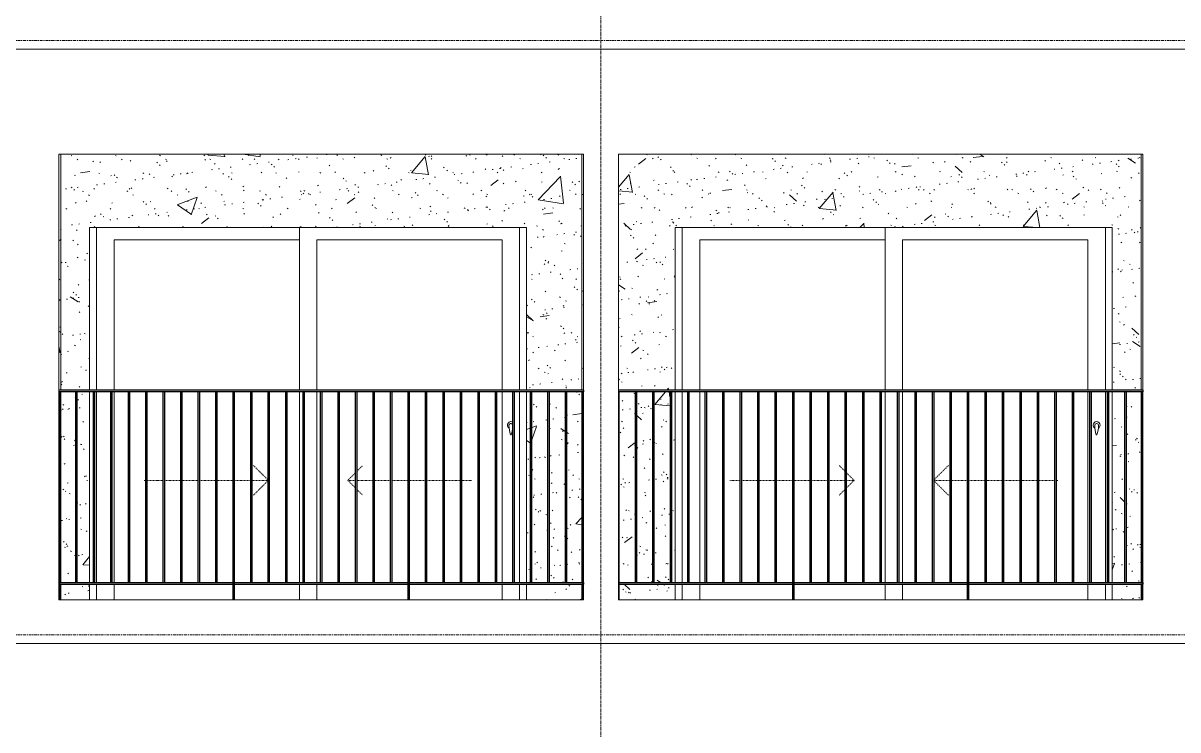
# Model space of a CAD drawing. Header units: millimetres. Extents: x 25061 to 259291, y -8723 to 35400.
# Drawn here: x 186205 to 192810, y 18657 to 22700 of the extents above; entities that cross this region are included whole.
import ezdxf

# ---------------------------------------------------------------- set-up
doc = ezdxf.new("R2010")
doc.units = ezdxf.units.MM
for name, pattern in [('Centre', [31.75, 6.35, -4.7625, 15.875, -4.7625]), ('Dash', [6.35, 3.175, -3.175]), ('Grid Line', [22.225, 12.7, -3.175, 3.175, -3.175])]:
    doc.linetypes.add(name, pattern=pattern)
for name, color, linetype, lineweight in [('0-2', 50, 'Continuous', 5), ('A-DOOR', 31, 'Continuous', 9), ('A-DOOR-FRAM', 31, 'Continuous', 9), ('A-DOOR-HDLN', 31, 'Dash', 9), ('A-FLOR-LEVL-2', 51, 'Centre', 9), ('A-WALL', 113, 'Continuous', 9), ('A-WALL-PATT-2', 9, 'Continuous', 9), ('I-WALL-2', 7, 'Continuous', 9), ('S-GRID-1', 1, 'Grid Line', 9)]:
    doc.layers.add(name, color=color, linetype=linetype, lineweight=lineweight)
pattern_1 = [(50, (-80880.3, 14125), (1165.98, -102.01), [121.92, -1341.12]), (355, (-80880.3, 14125), (-225.55, 1222.76), [97.54, -1072.9]), (100.451, (-80783.1, 14116.5), (940.43, 1120.75), [103.62, -1139.78]), (46.184, (-80880.3, 14450.1), (1734.9, -269.07), [182.88, -2011.68]), (96.636, (-80735.7, 14427.7), (1519.38, 1583.54), [155.42, -1709.66]), (351.184, (-80880.3, 14450.1), (1519.4, 1583.52), [146.3, -1609.34]), (21, (-80717.7, 14368.8), (970.33, -654.5), [121.92, -1341.12]), (326, (-80717.7, 14368.8), (395.53, 1178.8), [97.54, -1072.9]), (71.451, (-80636.9, 14314.3), (1365.87, 524.296), [103.62, -1139.78]), (37.5, (-80880.3, 14125), (19.767, 541.153), [53.645, -1006.246, 53.645, -1035.507, -1076.96]), (37.5, (-80880.3, 14125), (19.767, 541.153), [-2149.043, 53.645, -1023.315]), (7.5, (-80880.3, 14125), (427.646, 641.156), [53.645, -567.334, 53.645, -981.862, -410.464]), (7.5, (-80880.3, 14125), (427.646, 641.156), [-1656.486, 53.645, -356.82]), (327.5, (-81242.8, 14125), (867.782, -36.665), [53.645, -352.755, 53.645, -1214.323, -1682.496]), (327.5, (-81242.8, 14125), (867.782, -36.665), [-1674.37, 53.645, -1628.85]), (317.5, (-81405.4, 14125), (948.028, 162.73), [53.645, -474.675, 53.645, -788.416, -1194.816]), (317.5, (-81405.4, 14125), (948.028, 162.73), [-1370.38, 53.645, -1141.17])]
pattern_2 = [(37.5, (-80880.3, 14125), (-5.1206, 156.6122), [5.364, -118.181, 5.364, -132.812, -132.08]), (37.5, (-80880.3, 14125), (-5.1206, 156.6122), [-261.722, 5.364, -126.716]), (7.5, (-80880.3, 14125), (143.847, 229.3842), [5.364, -61.285, 5.364, -105.989, -42.672]), (7.5, (-80880.3, 14125), (143.847, 229.3842), [-178.003, 5.364, -37.308]), (327.5, (-80980.28, 14125), (253.1176, 0.4601), [5.364, -35.276, 5.364, -140.94, -191.008]), (327.5, (-80980.28, 14125), (253.1176, 0.4601), [-186.944, 5.364, -185.644]), (317.5, (-80980.28, 14125), (244.338, 71.3376), [5.364, -14.956, 5.364, -90.546, -109.728]), (317.5, (-80980.28, 14125), (244.338, 71.3376), [-116.23, 5.364, -104.364])]

# ---------------------------------------------------------------- blocks, each defined once
blk = doc.blocks.new('NCV_TKTC_TANG 6 - 8_rvt-6-TKCS_MẶT CẮT 2')
at = {"layer": 'A-WALL-PATT-2'}
h = blk.add_hatch(dxfattribs=at)
h.set_pattern_fill('FP_37', color=256, style=0, pattern_type=2)
h.set_pattern_definition(pattern_1)
h.paths.add_polyline_path([(-94842.7, 19400), (-94842.6, 19400), (-94843, 19490), (-94847.6, 19490), (-94847.6, 19400)])
h.paths.add_polyline_path([(-94847.6, 19500), (-94842.6, 19500), (-94842.6, 20590), (-94847.6, 20590), (-94847.6, 20354.7)])
h.paths.add_polyline_path([(-94846.7, 20600), (-94842.6, 20600), (-94842.6, 21950), (-94852.6, 21950), (-94852.6, 20600)])
h = blk.add_hatch(dxfattribs=at)
h.set_pattern_fill('FP_38', color=256, style=0, pattern_type=2)
h.set_pattern_definition(pattern_2)
h.paths.add_polyline_path([(-94842.7, 19400), (-94842.6, 19400), (-94843, 19490), (-94847.6, 19490), (-94847.6, 19400)])
h.paths.add_polyline_path([(-94847.6, 19500), (-94842.6, 19500), (-94842.6, 20590), (-94847.6, 20590), (-94847.6, 20354.7)])
h.paths.add_polyline_path([(-94846.7, 20600), (-94842.6, 20600), (-94842.6, 21950), (-94852.6, 21950), (-94852.6, 20600)])
h = blk.add_hatch(dxfattribs=at)
h.set_pattern_fill('FP_37', color=256, style=0, pattern_type=2)
h.set_pattern_definition(pattern_1)
h.paths.add_polyline_path([(-92177.6, 19400), (-91862.6, 19400), (-91862.6, 19490), (-92177.6, 19490)])
h.paths.add_polyline_path([(-94842.6, 19400), (-94677.6, 19400), (-94677.6, 19490), (-94842.6, 19490)])
h.paths.add_polyline_path([(-94824.5, 19500), (-94757.6, 19500), (-94757.6, 20590), (-94842.6, 20590), (-94842.6, 19500), (-94827.6, 19500)])
h.paths.add_polyline_path([(-94747.6, 19500), (-94677.6, 19500), (-94677.6, 20590), (-94747.6, 20590), (-94747.6, 20354.7)])
h.paths.add_polyline_path([(-91862.6, 19500), (-91862.6, 20590), (-91947.6, 20590), (-91947.6, 19500), (-91888.2, 19500)])
h.paths.add_polyline_path([(-92177.6, 19500), (-92157.6, 19500), (-92157.6, 20590), (-92177.6, 20590), (-92177.6, 20354.7)])
h.paths.add_polyline_path([(-92057.6, 19500), (-92057.6, 20590), (-92147.6, 20590), (-92147.6, 19500)])
h.paths.add_polyline_path([(-92047.6, 19500), (-91957.6, 19500), (-91957.6, 20590), (-92047.6, 20589), (-92047.6, 20354.7)])
h.paths.add_polyline_path([(-94677.6, 20600), (-94677.6, 21530), (-92177.6, 21530), (-92177.6, 20600), (-91862.6, 20600), (-91862.6, 21950), (-94842.6, 21950), (-94842.6, 20600), (-94744.9, 20600)])
h = blk.add_hatch(dxfattribs=at)
h.set_pattern_fill('FP_38', color=256, style=0, pattern_type=2)
h.set_pattern_definition(pattern_2)
h.paths.add_polyline_path([(-92177.6, 19400), (-91862.6, 19400), (-91862.6, 19490), (-92177.6, 19490)])
h.paths.add_polyline_path([(-94842.6, 19400), (-94677.6, 19400), (-94677.6, 19490), (-94842.6, 19490)])
h.paths.add_polyline_path([(-94824.5, 19500), (-94757.6, 19500), (-94757.6, 20590), (-94842.6, 20590), (-94842.6, 19500), (-94827.6, 19500)])
h.paths.add_polyline_path([(-94747.6, 19500), (-94677.6, 19500), (-94677.6, 20590), (-94747.6, 20590), (-94747.6, 20354.7)])
h.paths.add_polyline_path([(-91862.6, 19500), (-91862.6, 20590), (-91947.6, 20590), (-91947.6, 19500), (-91888.2, 19500)])
h.paths.add_polyline_path([(-92177.6, 19500), (-92157.6, 19500), (-92157.6, 20590), (-92177.6, 20590), (-92177.6, 20354.7)])
h.paths.add_polyline_path([(-92057.6, 19500), (-92057.6, 20590), (-92147.6, 20590), (-92147.6, 19500)])
h.paths.add_polyline_path([(-92047.6, 19500), (-91957.6, 19500), (-91957.6, 20590), (-92047.6, 20589), (-92047.6, 20354.7)])
h.paths.add_polyline_path([(-94677.6, 20600), (-94677.6, 21530), (-92177.6, 21530), (-92177.6, 20600), (-91862.6, 20600), (-91862.6, 21950), (-94842.6, 21950), (-94842.6, 20600), (-94744.9, 20600)])
h = blk.add_hatch(dxfattribs=at)
h.set_pattern_fill('FP_37', color=256, style=0, pattern_type=2)
h.set_pattern_definition(pattern_1)
h.paths.add_polyline_path([(-91862.4, 19400), (-91857.6, 19400), (-91857.6, 19490), (-91862.6, 19490), (-91862.6, 19400)])
h.paths.add_polyline_path([(-91857.6, 19500), (-91858.5, 20590), (-91862.6, 20590), (-91862.1, 19500)])
h.paths.add_polyline_path([(-91862.6, 20600), (-91852.6, 20600), (-91854, 21950), (-91862.6, 21950), (-91862.6, 20971.6)])
h = blk.add_hatch(dxfattribs=at)
h.set_pattern_fill('FP_38', color=256, style=0, pattern_type=2)
h.set_pattern_definition(pattern_2)
h.paths.add_polyline_path([(-91862.4, 19400), (-91857.6, 19400), (-91857.6, 19490), (-91862.6, 19490), (-91862.6, 19400)])
h.paths.add_polyline_path([(-91857.6, 19500), (-91858.5, 20590), (-91862.6, 20590), (-91862.1, 19500)])
h.paths.add_polyline_path([(-91862.6, 20600), (-91852.6, 20600), (-91854, 21950), (-91862.6, 21950), (-91862.6, 20971.6)])
h = blk.add_hatch(dxfattribs=at)
h.set_pattern_fill('FP_37', color=256, style=0, pattern_type=2)
h.set_pattern_definition(pattern_1)
h.paths.add_polyline_path([(-91647.6, 19400), (-91327.7, 19400), (-91327.7, 19490), (-91647.6, 19490)])
h.paths.add_polyline_path([(-88662.7, 19400), (-88662.7, 19490), (-88827.7, 19490), (-88827.7, 19400), (-88673.6, 19400)])
h.paths.add_polyline_path([(-91608.2, 19500), (-91557.6, 19500), (-91557.6, 20590), (-91647.6, 20590), (-91647.6, 19500), (-91617.1, 19500)])
h.paths.add_polyline_path([(-91457.6, 19500), (-91457.6, 20590), (-91547.6, 20590), (-91547.6, 19500)])
h.paths.add_polyline_path([(-91327.7, 19500), (-91327.7, 20590), (-91347.6, 20590), (-91347.6, 19500)])
h.paths.add_polyline_path([(-88662.7, 19500), (-88662.7, 20590), (-88747.6, 20590), (-88747.6, 19500), (-88680.8, 19500)])
h.paths.add_polyline_path([(-91357.6, 19500), (-91357.6, 20590), (-91447.6, 20590), (-91447.6, 19500)])
h.paths.add_polyline_path([(-88827.7, 19500), (-88757.6, 19500), (-88757.6, 20590), (-88827.7, 20590), (-88827.7, 19619.1)])
h.paths.add_polyline_path([(-88662.7, 20600), (-88662.7, 21950), (-91652.6, 21950), (-91652.6, 20600), (-91327.7, 20600), (-91327.7, 21530), (-88827.7, 21530), (-88827.7, 20600), (-88760.4, 20600)])
h = blk.add_hatch(dxfattribs=at)
h.set_pattern_fill('FP_38', color=256, style=0, pattern_type=2)
h.set_pattern_definition(pattern_2)
h.paths.add_polyline_path([(-91647.6, 19400), (-91327.7, 19400), (-91327.7, 19490), (-91647.6, 19490)])
h.paths.add_polyline_path([(-88662.7, 19400), (-88662.7, 19490), (-88827.7, 19490), (-88827.7, 19400), (-88673.6, 19400)])
h.paths.add_polyline_path([(-91608.2, 19500), (-91557.6, 19500), (-91557.6, 20590), (-91647.6, 20590), (-91647.6, 19500), (-91617.1, 19500)])
h.paths.add_polyline_path([(-91457.6, 19500), (-91457.6, 20590), (-91547.6, 20590), (-91547.6, 19500)])
h.paths.add_polyline_path([(-91327.7, 19500), (-91327.7, 20590), (-91347.6, 20590), (-91347.6, 19500)])
h.paths.add_polyline_path([(-88662.7, 19500), (-88662.7, 20590), (-88747.6, 20590), (-88747.6, 19500), (-88680.8, 19500)])
h.paths.add_polyline_path([(-91357.6, 19500), (-91357.6, 20590), (-91447.6, 20590), (-91447.6, 19500)])
h.paths.add_polyline_path([(-88827.7, 19500), (-88757.6, 19500), (-88757.6, 20590), (-88827.7, 20590), (-88827.7, 19619.1)])
h.paths.add_polyline_path([(-88662.7, 20600), (-88662.7, 21950), (-91652.6, 21950), (-91652.6, 20600), (-91327.7, 20600), (-91327.7, 21530), (-88827.7, 21530), (-88827.7, 20600), (-88760.4, 20600)])
at = {"layer": 'I-WALL-2'}
for p, q in [((-94842.6, 21950), (-94842.6, 20600)), ((-91862.6, 20600), (-91862.6, 21950)), ((-91852.6, 21950), (-91852.6, 20600)), ((-88662.7, 20600), (-88662.7, 21950)), ((-94677.6, 20600), (-94677.6, 21530)), ((-94677.6, 21530), (-92177.6, 21530)), ((-92177.6, 21530), (-92177.6, 20600)), ((-91327.7, 20600), (-91327.7, 21530)), ((-91327.7, 21530), (-88827.7, 21530)), ((-88827.7, 21530), (-88827.7, 20600)), ((-94842.6, 20590), (-94842.6, 19500)), ((-94677.6, 19500), (-94677.6, 20590)), ((-92177.6, 20590), (-92177.6, 19500)), ((-91862.6, 19500), (-91862.6, 20590)), ((-91327.7, 19500), (-91327.7, 20590)), ((-88827.7, 20590), (-88827.7, 19500)), ((-88662.7, 19500), (-88662.7, 20590)), ((-94842.6, 19490), (-94842.6, 19400)), ((-94677.6, 19400), (-94677.6, 19490)), ((-92177.6, 19490), (-92177.6, 19400)), ((-91862.6, 19400), (-91862.6, 19490)), ((-91327.7, 19400), (-91327.7, 19490)), ((-88827.7, 19490), (-88827.7, 19400)), ((-88662.7, 19400), (-88662.7, 19490))]:
    blk.add_line(p, q, dxfattribs=at)
blk = doc.blocks.new('DEG_02-DEG_03 - DEG_02-2500x2400mm-CỬA ĐI 02 CÁNH TRƯỢT-625766-TKCS_MẶT CẮT 2')
at = {"layer": 'A-DOOR'}
for p, q in [((-93477.6, 10400), (-93477.6, 11330)), ((-92217.6, 11330), (-92217.6, 10400)), ((-94537.6, 11260), (-94537.6, 10400)), ((-94537.6, 11260), (-93477.6, 11260)), ((-93377.6, 11260), (-93377.6, 10400)), ((-93377.6, 11260), (-92317.6, 11260)), ((-92317.6, 10400), (-92317.6, 11260)), ((-94537.6, 10390), (-94537.6, 9300)), ((-93477.6, 9300), (-93477.6, 10390)), ((-93377.6, 10390), (-93377.6, 9300)), ((-92317.6, 9300), (-92317.6, 10390)), ((-92217.6, 10390), (-92217.6, 9300)), ((-94537.6, 9290), (-94537.6, 9200)), ((-93477.6, 9200), (-93477.6, 9290)), ((-93377.6, 9290), (-93377.6, 9200)), ((-92317.6, 9200), (-92317.6, 9290)), ((-92217.6, 9290), (-92217.6, 9200))]:
    blk.add_line(p, q, dxfattribs=at)
at = {"layer": 'A-DOOR', "flags": 128}
blk.add_lwpolyline([(-92266.1, 10208.7), (-92266.1, 10208.7), (-92266.1, 10208.7), (-92266.1, 10208.7), (-92266.1, 10208.7), (-92266.1, 10208.7), (-92266.1, 10208.7), (-92266.2, 10208.7), (-92266.2, 10208.7), (-92266.2, 10208.7), (-92266.2, 10208.7), (-92266.3, 10208.7), (-92266.3, 10208.7), (-92266.3, 10208.7), (-92266.4, 10208.7), (-92266.4, 10208.7), (-92266.4, 10208.7), (-92266.5, 10208.7), (-92266.5, 10208.7), (-92266.6, 10208.7), (-92266.6, 10208.7), (-92266.7, 10208.7), (-92266.7, 10208.7), (-92266.8, 10208.7), (-92266.8, 10208.7), (-92266.9, 10208.7), (-92266.9, 10208.7), (-92267, 10208.7), (-92267, 10208.7), (-92267.1, 10208.7), (-92267.1, 10208.7), (-92267.2, 10208.7), (-92267.3, 10208.7), (-92267.3, 10208.7), (-92267.4, 10208.7), (-92267.4, 10208.7), (-92267.5, 10208.7), (-92267.5, 10208.7), (-92267.6, 10208.7), (-92267.7, 10208.7), (-92267.7, 10208.7), (-92267.8, 10208.7), (-92267.8, 10208.7), (-92267.9, 10208.7), (-92268, 10208.7), (-92268, 10208.7), (-92268.1, 10208.7), (-92268.1, 10208.7), (-92268.2, 10208.7), (-92268.2, 10208.7), (-92268.3, 10208.7), (-92268.3, 10208.7), (-92268.4, 10208.7), (-92268.4, 10208.7), (-92268.5, 10208.7), (-92268.5, 10208.7), (-92268.6, 10208.7), (-92268.6, 10208.7), (-92268.7, 10208.7), (-92268.7, 10208.7), (-92268.7, 10208.7), (-92268.8, 10208.7), (-92268.8, 10208.7), (-92268.8, 10208.7), (-92268.9, 10208.7), (-92268.9, 10208.7), (-92268.9, 10208.7), (-92269, 10208.7), (-92269, 10208.7), (-92269, 10208.7), (-92269, 10208.7), (-92269, 10208.7), (-92269, 10208.7), (-92269, 10208.7), (-92269.1, 10208.7), (-92269.1, 10208.7)], dxfattribs=at)
at = {"layer": 'A-DOOR'}
for centre, radius, start, end in [((-92267.6, 10200), 20, 60, 180), ((-92267.6, 10200), 20, 180, 240), ((-92269.1, 10199.2), 9.45, 90, 180), ((-92113.8, 10199.2), 164.8, 180, 199.13397), ((-92266.1, 10199.2), 9.45, 30, 90), ((-92421.4, 10199.2), 164.8, 340.86603, 356.02944), ((-92267.2, 10146), 2.34, 199.13397, 261.03098), ((-92267.9, 10146), 2.34, 278.96902, 340.86603)]:
    blk.add_arc(centre, radius, start, end, dxfattribs=at)
at = {"layer": 'A-DOOR-FRAM'}
for p, q in [((-94637.6, 10400), (-94637.6, 11330)), ((-92217.6, 10400), (-92217.6, 11330)), ((-94637.6, 9300), (-94637.6, 10390)), ((-92217.6, 9300), (-92217.6, 10390)), ((-94637.6, 9200), (-94637.6, 9290)), ((-92217.6, 9200), (-92217.6, 9290))]:
    blk.add_line(p, q, dxfattribs=at)
at = {"layer": 'A-DOOR-HDLN'}
for p, q in [((-93657.6, 9887), (-93739.7, 9969.1)), ((-93200.3, 9884.2), (-93157.6, 9927)), ((-93147.6, 9937), (-93115.5, 9969.1)), ((-94364.8, 9884.2), (-94357.6, 9884.2)), ((-94347.6, 9884.2), (-94257.6, 9884.2)), ((-94247.6, 9884.2), (-94157.6, 9884.2)), ((-94147.6, 9884.2), (-94057.6, 9884.2)), ((-94047.6, 9884.2), (-93957.6, 9884.2)), ((-93947.6, 9884.2), (-93857.6, 9884.2)), ((-93847.6, 9884.2), (-93757.6, 9884.2)), ((-93747.6, 9884.2), (-93657.6, 9884.2)), ((-93657.6, 9881.5), (-93739.7, 9799.4)), ((-93200.3, 9884.2), (-93157.6, 9841.5)), ((-93157.6, 9884.2), (-93200.3, 9884.2)), ((-93057.6, 9884.2), (-93147.6, 9884.2)), ((-92957.6, 9884.2), (-93047.6, 9884.2)), ((-92857.6, 9884.2), (-92947.6, 9884.2)), ((-92757.6, 9884.2), (-92847.6, 9884.2)), ((-92657.6, 9884.2), (-92747.6, 9884.2)), ((-92557.6, 9884.2), (-92647.6, 9884.2)), ((-92490.3, 9884.2), (-92547.6, 9884.2)), ((-93147.6, 9831.5), (-93115.5, 9799.4))]:
    blk.add_line(p, q, dxfattribs=at)
blk = doc.blocks.new('DEG_02-DEG_03 - DEG_02-2500x2400mm-CỬA ĐI 02 CÁNH TRƯỢT-V136-TKCS_MẶT CẮT 2')
at = {"layer": 'A-DOOR'}
for p, q in [((-90127.6, 10400), (-90127.6, 11330)), ((-88867.6, 11330), (-88867.6, 10400)), ((-91187.6, 11260), (-91187.6, 10400)), ((-91187.6, 11260), (-90127.6, 11260)), ((-90027.6, 11260), (-90027.6, 10400)), ((-90027.6, 11260), (-88967.6, 11260)), ((-88967.6, 10400), (-88967.6, 11260)), ((-91187.6, 10390), (-91187.6, 9300)), ((-90127.6, 9300), (-90127.6, 10390)), ((-90027.6, 10390), (-90027.6, 9300)), ((-88967.6, 9300), (-88967.6, 10390)), ((-88867.6, 10390), (-88867.6, 9300)), ((-91187.6, 9290), (-91187.6, 9200)), ((-90127.6, 9200), (-90127.6, 9290)), ((-90027.6, 9290), (-90027.6, 9200)), ((-88967.6, 9200), (-88967.6, 9290)), ((-88867.6, 9290), (-88867.6, 9200))]:
    blk.add_line(p, q, dxfattribs=at)
at = {"layer": 'A-DOOR', "flags": 128}
blk.add_lwpolyline([(-88916.1, 10208.7), (-88916.1, 10208.7), (-88916.1, 10208.7), (-88916.1, 10208.7), (-88916.1, 10208.7), (-88916.1, 10208.7), (-88916.1, 10208.7), (-88916.2, 10208.7), (-88916.2, 10208.7), (-88916.2, 10208.7), (-88916.2, 10208.7), (-88916.3, 10208.7), (-88916.3, 10208.7), (-88916.3, 10208.7), (-88916.4, 10208.7), (-88916.4, 10208.7), (-88916.4, 10208.7), (-88916.5, 10208.7), (-88916.5, 10208.7), (-88916.6, 10208.7), (-88916.6, 10208.7), (-88916.7, 10208.7), (-88916.7, 10208.7), (-88916.8, 10208.7), (-88916.8, 10208.7), (-88916.9, 10208.7), (-88916.9, 10208.7), (-88917, 10208.7), (-88917, 10208.7), (-88917.1, 10208.7), (-88917.1, 10208.7), (-88917.2, 10208.7), (-88917.3, 10208.7), (-88917.3, 10208.7), (-88917.4, 10208.7), (-88917.4, 10208.7), (-88917.5, 10208.7), (-88917.5, 10208.7), (-88917.6, 10208.7), (-88917.7, 10208.7), (-88917.7, 10208.7), (-88917.8, 10208.7), (-88917.8, 10208.7), (-88917.9, 10208.7), (-88918, 10208.7), (-88918, 10208.7), (-88918.1, 10208.7), (-88918.1, 10208.7), (-88918.2, 10208.7), (-88918.2, 10208.7), (-88918.3, 10208.7), (-88918.3, 10208.7), (-88918.4, 10208.7), (-88918.4, 10208.7), (-88918.5, 10208.7), (-88918.5, 10208.7), (-88918.6, 10208.7), (-88918.6, 10208.7), (-88918.7, 10208.7), (-88918.7, 10208.7), (-88918.7, 10208.7), (-88918.8, 10208.7), (-88918.8, 10208.7), (-88918.8, 10208.7), (-88918.9, 10208.7), (-88918.9, 10208.7), (-88918.9, 10208.7), (-88919, 10208.7), (-88919, 10208.7), (-88919, 10208.7), (-88919, 10208.7), (-88919, 10208.7), (-88919, 10208.7), (-88919, 10208.7), (-88919.1, 10208.7), (-88919.1, 10208.7)], dxfattribs=at)
at = {"layer": 'A-DOOR'}
for centre, radius, start, end in [((-88917.6, 10200), 20, 0, 180), ((-88917.6, 10200), 20, 180, 240), ((-88919.1, 10199.2), 9.45, 90, 180), ((-88763.8, 10199.2), 164.8, 180, 199.13397), ((-88916.1, 10199.2), 9.45, 0, 90), ((-89071.4, 10199.2), 164.8, 340.86603, 0), ((-88917.6, 10200), 20, 300, 0), ((-88917.2, 10146), 2.34, 199.13397, 261.03098), ((-88917.9, 10146), 2.34, 278.96902, 340.86603)]:
    blk.add_arc(centre, radius, start, end, dxfattribs=at)
at = {"layer": 'A-DOOR-FRAM'}
for p, q in [((-91327.6, 11330), (-91327.6, 10400)), ((-91287.6, 10400), (-91287.6, 11330)), ((-88867.6, 10400), (-88867.6, 11330)), ((-91327.6, 10390), (-91327.6, 9300)), ((-91287.6, 9300), (-91287.6, 10390)), ((-88867.6, 9300), (-88867.6, 10390)), ((-91327.6, 9290), (-91327.6, 9200)), ((-91287.6, 9200), (-91287.6, 9290)), ((-88867.6, 9200), (-88867.6, 9290))]:
    blk.add_line(p, q, dxfattribs=at)
at = {"layer": 'A-DOOR-HDLN'}
for p, q in [((-90357.6, 9937), (-90389.7, 9969.1)), ((-90304.8, 9884.2), (-90347.6, 9927)), ((-89847.6, 9887), (-89765.5, 9969.1)), ((-91014.8, 9884.2), (-90957.6, 9884.2)), ((-90947.6, 9884.2), (-90857.6, 9884.2)), ((-90847.6, 9884.2), (-90757.6, 9884.2)), ((-90747.6, 9884.2), (-90657.6, 9884.2)), ((-90647.6, 9884.2), (-90557.6, 9884.2)), ((-90547.6, 9884.2), (-90457.6, 9884.2)), ((-90447.6, 9884.2), (-90357.6, 9884.2)), ((-90304.8, 9884.2), (-90347.6, 9841.5)), ((-90347.6, 9884.2), (-90304.8, 9884.2)), ((-89757.6, 9884.2), (-89847.6, 9884.2)), ((-89847.6, 9881.5), (-89765.5, 9799.4)), ((-89657.6, 9884.2), (-89747.6, 9884.2)), ((-89557.6, 9884.2), (-89647.6, 9884.2)), ((-89457.6, 9884.2), (-89547.6, 9884.2)), ((-89357.6, 9884.2), (-89447.6, 9884.2)), ((-89257.6, 9884.2), (-89347.6, 9884.2)), ((-89157.6, 9884.2), (-89247.6, 9884.2)), ((-89140.3, 9884.2), (-89147.6, 9884.2)), ((-90357.6, 9831.5), (-90389.7, 9799.4))]:
    blk.add_line(p, q, dxfattribs=at)
blk = doc.blocks.new('Railing - 10mm-1251313-TKCS_MẶT CẮT 2')
at = {"layer": ''}
for p, q in [((-60830.064287, 5900), (-60830.064287, 6990)), ((-60820.064287, 6990), (-60820.064287, 5900))]:
    blk.add_line(p, q, dxfattribs=at)
blk = doc.blocks.new('Railing - 50 x 10mm-1251315-TKCS_MẶT CẮT 2')
at = {"layer": ''}
for p, q in [((-59897.564287, 6990), (-59907.564287, 6990)), ((-59907.564287, 5800), (-59907.564287, 6990)), ((-59897.564287, 6990), (-59897.564287, 5800))]:
    blk.add_line(p, q, dxfattribs=at)
blk = doc.blocks.new('Railing - 50 x 10mm-V189-TKCS_MẶT CẮT 2')
at = {"layer": ''}
for q in [(-69052.635618, 6990), (-69047.564287, 5800)]:
    blk.add_line((-69047.564287, 6990), q, dxfattribs=at)
blk = doc.blocks.new('Railing - 50 x 10mm-V186-TKCS_MẶT CẮT 2')
at = {"layer": ''}
for p in [(-57852.564287, 6990), (-57857.564287, 5800)]:
    blk.add_line(p, (-57857.564287, 6990), dxfattribs=at)
blk = doc.blocks.new('Railing - Railing-3821443-TKCS_MẶT CẮT 2')
at = {"layer": ''}
for p, q in [((-91652.6, 19500), (-88652.6, 19500)), ((-91652.6, 19490), (-88652.6, 19490)), ((-88652.6, 19500), (-88652.6, 19490))]:
    blk.add_line(p, q, dxfattribs=at)
at = {"extrusion": (0, 0, -1), "zscale": -1}
for name, p in [('Railing - 50 x 10mm-V186-TKCS_MẶT CẮT 2', (149505.1, 13600)), ('Railing - 10mm-1251313-TKCS_MẶT CẮT 2', (152377.6, 13600)), ('Railing - 10mm-1251313-TKCS_MẶT CẮT 2', (152277.6, 13600)), ('Railing - 10mm-1251313-TKCS_MẶT CẮT 2', (152177.6, 13600)), ('Railing - 10mm-1251313-TKCS_MẶT CẮT 2', (152077.6, 13600)), ('Railing - 10mm-1251313-TKCS_MẶT CẮT 2', (151977.6, 13600)), ('Railing - 10mm-1251313-TKCS_MẶT CẮT 2', (151877.6, 13600)), ('Railing - 10mm-1251313-TKCS_MẶT CẮT 2', (151777.6, 13600)), ('Railing - 10mm-1251313-TKCS_MẶT CẮT 2', (151677.6, 13600)), ('Railing - 10mm-1251313-TKCS_MẶT CẮT 2', (151577.6, 13600)), ('Railing - 50 x 10mm-1251315-TKCS_MẶT CẮT 2', (150555.1, 13600)), ('Railing - 10mm-1251313-TKCS_MẶT CẮT 2', (151377.6, 13600)), ('Railing - 10mm-1251313-TKCS_MẶT CẮT 2', (151277.6, 13600)), ('Railing - 10mm-1251313-TKCS_MẶT CẮT 2', (151177.6, 13600)), ('Railing - 10mm-1251313-TKCS_MẶT CẮT 2', (151077.6, 13600)), ('Railing - 10mm-1251313-TKCS_MẶT CẮT 2', (150977.6, 13600)), ('Railing - 10mm-1251313-TKCS_MẶT CẮT 2', (150877.6, 13600)), ('Railing - 10mm-1251313-TKCS_MẶT CẮT 2', (150777.6, 13600)), ('Railing - 10mm-1251313-TKCS_MẶT CẮT 2', (150677.6, 13600)), ('Railing - 10mm-1251313-TKCS_MẶT CẮT 2', (150577.6, 13600)), ('Railing - 50 x 10mm-1251315-TKCS_MẶT CẮT 2', (149555.1, 13600)), ('Railing - 10mm-1251313-TKCS_MẶT CẮT 2', (150377.6, 13600)), ('Railing - 10mm-1251313-TKCS_MẶT CẮT 2', (150277.6, 13600)), ('Railing - 10mm-1251313-TKCS_MẶT CẮT 2', (150177.6, 13600)), ('Railing - 10mm-1251313-TKCS_MẶT CẮT 2', (150077.6, 13600)), ('Railing - 10mm-1251313-TKCS_MẶT CẮT 2', (149977.6, 13600)), ('Railing - 10mm-1251313-TKCS_MẶT CẮT 2', (149877.6, 13600)), ('Railing - 10mm-1251313-TKCS_MẶT CẮT 2', (149777.6, 13600)), ('Railing - 10mm-1251313-TKCS_MẶT CẮT 2', (149677.6, 13600)), ('Railing - 10mm-1251313-TKCS_MẶT CẮT 2', (149577.6, 13600)), ('Railing - 50 x 10mm-V189-TKCS_MẶT CẮT 2', (157705.1, 13600))]:
    blk.add_blockref(name, p, dxfattribs=at)
blk = doc.blocks.new('Top Rail Type - Top Rail_Internal_-3821444-TKCS_MẶT CẮT 2')
at = {"layer": ''}
for p, q in [((-88652.564287, 20600), (-91652.564287, 20600)), ((-88652.564287, 20590), (-91652.564287, 20590)), ((-88652.564287, 20600), (-88652.564287, 20590))]:
    blk.add_line(p, q, dxfattribs=at)
blk = doc.blocks.new('Railing - Railing-3821449-TKCS_MẶT CẮT 2')
at = {"layer": ''}
for p, q in [((-94852.6, 19500), (-91852.6, 19500)), ((-94852.6, 19490), (-91852.6, 19490)), ((-91852.6, 19500), (-91852.6, 19490))]:
    blk.add_line(p, q, dxfattribs=at)
at = {"extrusion": (0, 0, -1), "zscale": -1}
for name, p in [('Railing - 50 x 10mm-V186-TKCS_MẶT CẮT 2', (152705.1, 13600)), ('Railing - 10mm-1251313-TKCS_MẶT CẮT 2', (155577.6, 13600)), ('Railing - 10mm-1251313-TKCS_MẶT CẮT 2', (155477.6, 13600)), ('Railing - 10mm-1251313-TKCS_MẶT CẮT 2', (155377.6, 13600)), ('Railing - 10mm-1251313-TKCS_MẶT CẮT 2', (155277.6, 13600)), ('Railing - 10mm-1251313-TKCS_MẶT CẮT 2', (155177.6, 13600)), ('Railing - 10mm-1251313-TKCS_MẶT CẮT 2', (155077.6, 13600)), ('Railing - 10mm-1251313-TKCS_MẶT CẮT 2', (154977.6, 13600)), ('Railing - 10mm-1251313-TKCS_MẶT CẮT 2', (154877.6, 13600)), ('Railing - 10mm-1251313-TKCS_MẶT CẮT 2', (154777.6, 13600)), ('Railing - 50 x 10mm-1251315-TKCS_MẶT CẮT 2', (153755.1, 13600)), ('Railing - 10mm-1251313-TKCS_MẶT CẮT 2', (154577.6, 13600)), ('Railing - 10mm-1251313-TKCS_MẶT CẮT 2', (154477.6, 13600)), ('Railing - 10mm-1251313-TKCS_MẶT CẮT 2', (154377.6, 13600)), ('Railing - 10mm-1251313-TKCS_MẶT CẮT 2', (154277.6, 13600)), ('Railing - 10mm-1251313-TKCS_MẶT CẮT 2', (154177.6, 13600)), ('Railing - 10mm-1251313-TKCS_MẶT CẮT 2', (154077.6, 13600)), ('Railing - 10mm-1251313-TKCS_MẶT CẮT 2', (153977.6, 13600)), ('Railing - 10mm-1251313-TKCS_MẶT CẮT 2', (153877.6, 13600)), ('Railing - 10mm-1251313-TKCS_MẶT CẮT 2', (153777.6, 13600)), ('Railing - 50 x 10mm-1251315-TKCS_MẶT CẮT 2', (152755.1, 13600)), ('Railing - 10mm-1251313-TKCS_MẶT CẮT 2', (153577.6, 13600)), ('Railing - 10mm-1251313-TKCS_MẶT CẮT 2', (153477.6, 13600)), ('Railing - 10mm-1251313-TKCS_MẶT CẮT 2', (153377.6, 13600)), ('Railing - 10mm-1251313-TKCS_MẶT CẮT 2', (153277.6, 13600)), ('Railing - 10mm-1251313-TKCS_MẶT CẮT 2', (153177.6, 13600)), ('Railing - 10mm-1251313-TKCS_MẶT CẮT 2', (153077.6, 13600)), ('Railing - 10mm-1251313-TKCS_MẶT CẮT 2', (152977.6, 13600)), ('Railing - 10mm-1251313-TKCS_MẶT CẮT 2', (152877.6, 13600)), ('Railing - 10mm-1251313-TKCS_MẶT CẮT 2', (152777.6, 13600)), ('Railing - 50 x 10mm-V189-TKCS_MẶT CẮT 2', (160905.1, 13600))]:
    blk.add_blockref(name, p, dxfattribs=at)
blk = doc.blocks.new('Top Rail Type - Top Rail_Internal_-3821450-TKCS_MẶT CẮT 2')
at = {"layer": ''}
for p, q in [((-91852.564287, 20600), (-94852.564287, 20600)), ((-91852.564287, 20590), (-94852.564287, 20590)), ((-91852.564287, 20600), (-91852.564287, 20590))]:
    blk.add_line(p, q, dxfattribs=at)

msp = doc.modelspace()

# ---------------------------------------------------------------- linework, layer by layer
at = {"layer": 'A-FLOR-LEVL-2'}
for p, q in [((147110.2, 22600), (255566.7, 22600)), ((147110.2, 19200), (255566.7, 19200))]:
    msp.add_line(p, q, dxfattribs=at)
at = {"layer": 'A-WALL'}
for p, q in [((186210.2, 22550), (182610.2, 22550)), ((196410.2, 22550), (182610.2, 22550)), ((186410.2, 21950), (189410.3, 21950)), ((186410.2, 19400), (186410.2, 21950)), ((189410.3, 21950), (189410.3, 19400)), ((189610.2, 21950), (192610.3, 21950)), ((189610.2, 19400), (189610.2, 21950)), ((192610.3, 21950), (192610.3, 19400)), ((189410.3, 19400), (186410.2, 19400)), ((192610.3, 19400), (189610.2, 19400)), ((186210.2, 19150), (182610.2, 19150)), ((196410.2, 19150), (182610.2, 19150))]:
    msp.add_line(p, q, dxfattribs=at)
at = {"layer": 'S-GRID-1'}
msp.add_line((189510.2, -3283.1), (189510.2, 30285.9), dxfattribs=at)

# ---------------------------------------------------------------- block references
at = {"layer": ''}
for name in ['Top Rail Type - Top Rail_Internal_-3821450-TKCS_MẶT CẮT 2', 'Railing - Railing-3821449-TKCS_MẶT CẮT 2', 'Top Rail Type - Top Rail_Internal_-3821444-TKCS_MẶT CẮT 2', 'Railing - Railing-3821443-TKCS_MẶT CẮT 2']:
    msp.add_blockref(name, (281262.8, 0), dxfattribs=at)
at = {"layer": '0-2'}
msp.add_blockref('NCV_TKTC_TANG 6 - 8_rvt-6-TKCS_MẶT CẮT 2', (281262.8, 0), dxfattribs=at)
at = {"layer": 'A-DOOR'}
for name in ['DEG_02-DEG_03 - DEG_02-2500x2400mm-CỬA ĐI 02 CÁNH TRƯỢT-625766-TKCS_MẶT CẮT 2', 'DEG_02-DEG_03 - DEG_02-2500x2400mm-CỬA ĐI 02 CÁNH TRƯỢT-V136-TKCS_MẶT CẮT 2']:
    msp.add_blockref(name, (281262.8, 10200), dxfattribs=at)

doc.saveas('drawing.dxf')
